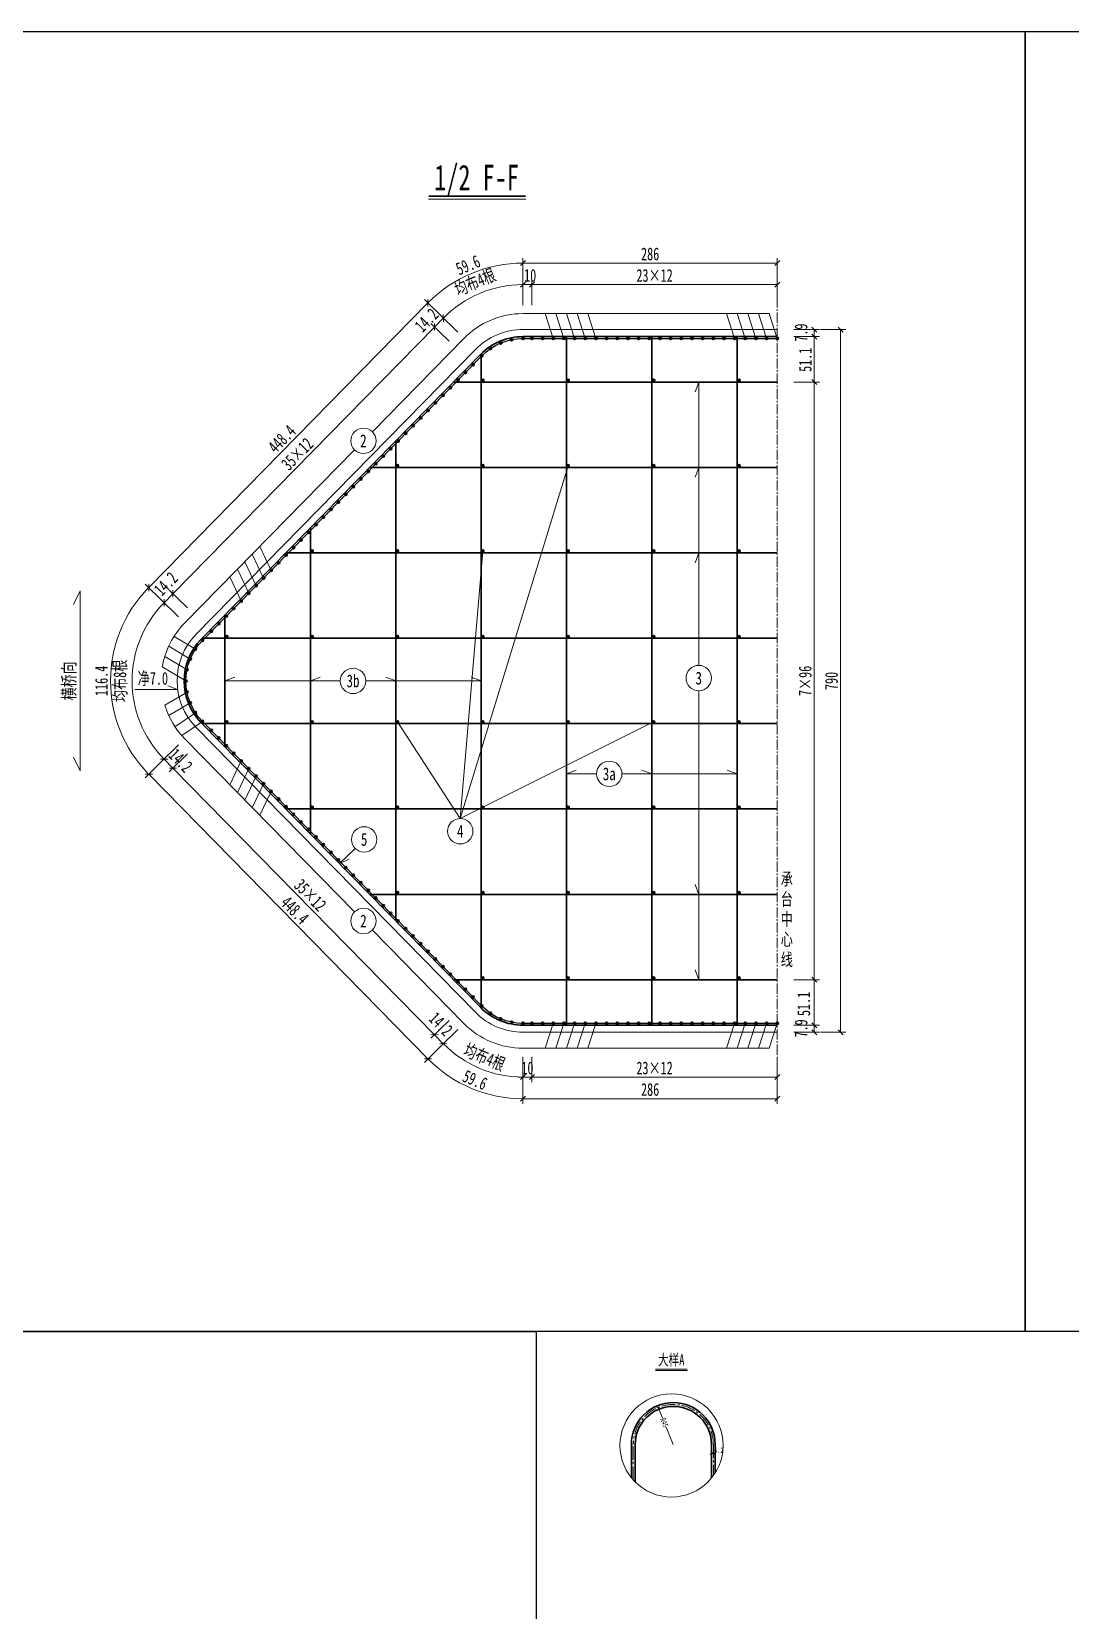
# Model space of a CAD drawing. Header units: millimetres. Extents: x 13990 to 22790, y 4334 to 8354.
# Drawn here: x 17272 to 18441, y 6579 to 8354 of the extents above; entities that cross this region are included whole.
import ezdxf
from ezdxf.enums import TextEntityAlignment as Align

# ---------------------------------------------------------------- set-up
doc = ezdxf.new("R2010")
doc.units = ezdxf.units.MM
doc.linetypes.add('CENTER2', pattern=[28.575, 19.05, -3.175, 3.175, -3.175])
doc.layers.get('0').update_dxf_attribs({"lineweight": 15})
doc.layers.get('Defpoints').update_dxf_attribs({"color": 8})
for name, color, linetype, lineweight in [('中心线', 2, 'CENTER2', 15), ('尺寸标注', 4, 'Continuous', 13), ('文本', 7, 'Continuous', 15), ('标注', 4, 'Continuous', 13), ('标注线及字体', 2, 'Continuous', 15), ('细实线', 4, 'Continuous', 15), ('钢筋', 1, 'Continuous', 30)]:
    doc.layers.add(name, color=color, linetype=linetype, lineweight=lineweight)
doc.styles.add('111', font='仿宋_GB2312.TTF', dxfattribs={"width": 0.7})
doc.styles.add('FS', font='', dxfattribs={"width": 0.75})
doc.styles.get('FS').set_extended_font_data('仿宋_GB2312')
doc.dimstyles.new('200', dxfattribs={"dimscale": 0, "dimtxt": 2.5, "dimasz": 1, "dimexe": 1, "dimexo": 1, "dimgap": 0.6, "dimtad": 1, "dimdec": 1, "dimdsep": 46, "dimtxsty": '111', "dimblk": 'OBLIQUE', "dimcen": 0, "dimclrd": 4, "dimclre": 4, "dimclrt": 4, "dimadec": 1, "dimazin": 2, "dimtfac": 1, "dimtdec": 0, "dimtix": 1, "dimtmove": 2, "dimatfit": 3, "dimfxl": 4, "dimfxlon": 1, "dimtolj": 1, "dimlwd": -1, "dimlwe": -1, "dimarcsym": 0})

# ---------------------------------------------------------------- blocks, each defined once
blk = doc.blocks.new('_Oblique')
at = {"color": 0, "linetype": 'ByBlock', "lineweight": -2}
blk.add_line((-0.5, -0.5), (0.5, 0.5), dxfattribs=at)
blk = doc.blocks.new('*D7')
at = {"color": 4}
for p, q in [((18037, 6745.2), (18037, 6757.7)), ((18037, 6755.2), (18041.2, 6755.2)), ((18041.2, 6745.2), (18041.2, 6757.7))]:
    blk.add_line(p, q, dxfattribs=at)
at = {"layer": 'Defpoints', "color": 0}
for p in [(18041.2, 6755.2), (18037, 6738.6), (18041.2, 6738.6)]:
    blk.add_point(p, dxfattribs=at)
at = {"color": 4, "xscale": 2.5, "yscale": 2.5, "zscale": 2.5, "rotation": 180}
blk.add_blockref('_Oblique', (18037, 6755.2), dxfattribs=at)
at = {"color": 4, "xscale": 2.5, "yscale": 2.5, "zscale": 2.5}
blk.add_blockref('_Oblique', (18041.2, 6755.2), dxfattribs=at)
at = {"color": 4, "insert": (18045.3, 6758.7), "char_height": 6.25, "attachment_point": 5, "style": '111'}
blk.add_mtext('\\A1;4.2', dxfattribs=at)
blk = doc.blocks.new('*D8')
at = {"color": 4}
for p, q in [((17981.9, 6795), (17977, 6806.8)), ((17986.1, 6784.6), (17994.1, 6765.2))]:
    blk.add_line(p, q, dxfattribs=at)
at = {"layer": 'Defpoints', "color": 0}
for p in [(17977, 6806.8), (17994.1, 6765.2)]:
    blk.add_point(p, dxfattribs=at)
at = {"color": 4, "xscale": 2.5, "yscale": 2.5, "zscale": 2.5, "rotation": 112.406368955348}
blk.add_blockref('_Oblique', (17977, 6806.8), dxfattribs=at)
at = {"color": 4, "insert": (17984, 6789.8), "char_height": 6.25, "attachment_point": 5, "rotation": 292.4064, "style": '111'}
blk.add_mtext('\\A1;R45', dxfattribs=at)
blk = doc.blocks.new('DJ 22')
at = {"layer": '钢筋'}
h = blk.add_hatch(color=256, dxfattribs=at)
h.dxf.hatch_style = 1
h.paths.add_polyline_path([(1.3, 0, 1), (-1.3, 0, 1)])
blk.add_circle((0, 0), 1.25, dxfattribs=at)
blk = doc.blocks.new('*D80')
at = {"color": 4}
for p, q in [((-276, 37.6), (-276, 66.2)), ((-276, 60.5), (0, 60.5)), ((0, 37.6), (0, 66.2))]:
    blk.add_line(p, q, dxfattribs=at)
at = {"layer": 'Defpoints', "color": 0}
for p in [(0, 60.5), (-276, 0), (0, 2.1)]:
    blk.add_point(p, dxfattribs=at)
at = {"color": 4, "xscale": 5.714285714285715, "yscale": 5.714285714285715, "zscale": 5.714285714285715, "rotation": 180}
blk.add_blockref('_Oblique', (-276, 60.5), dxfattribs=at)
at = {"color": 4, "xscale": 5.714285714285715, "yscale": 5.714285714285715, "zscale": 5.714285714285715}
blk.add_blockref('_Oblique', (0, 60.5), dxfattribs=at)
at = {"color": 4, "insert": (-138, 70.7), "char_height": 14.29, "attachment_point": 5, "style": '111'}
blk.add_mtext('\\A1;23×12', dxfattribs=at)
blk = doc.blocks.new('*D81')
at = {"color": 4}
for p, q in [((-286, 37.6), (-286, 66.2)), ((-276, 60.5), (-286, 60.5)), ((-276, 37.6), (-276, 66.2))]:
    blk.add_line(p, q, dxfattribs=at)
at = {"layer": 'Defpoints', "color": 0}
for p in [(-286, 60.5), (-276, 0), (-286, 0)]:
    blk.add_point(p, dxfattribs=at)
at = {"color": 4, "xscale": 5.714285714285715, "yscale": 5.714285714285715, "zscale": 5.714285714285715, "rotation": 180}
blk.add_blockref('_Oblique', (-286, 60.5), dxfattribs=at)
at = {"color": 4, "xscale": 5.714285714285715, "yscale": 5.714285714285715, "zscale": 5.714285714285715}
blk.add_blockref('_Oblique', (-276, 60.5), dxfattribs=at)
at = {"color": 4, "insert": (-277.9, 70.8), "char_height": 14.29, "attachment_point": 5, "style": '111'}
blk.add_mtext('\\A1;10', dxfattribs=at)
blk = doc.blocks.new('*D82')
at = {"color": 4}
for p, q in [((-286, 61.9), (-286, 90.4)), ((0, 61.9), (0, 90.4)), ((-286, 84.7), (0, 84.7))]:
    blk.add_line(p, q, dxfattribs=at)
at = {"layer": 'Defpoints', "color": 0}
for p in [(0, 84.7), (-286, 10), (0, 10)]:
    blk.add_point(p, dxfattribs=at)
at = {"color": 4, "xscale": 5.714285714285715, "yscale": 5.714285714285715, "zscale": 5.714285714285715, "rotation": 180}
blk.add_blockref('_Oblique', (-286, 84.7), dxfattribs=at)
at = {"color": 4, "xscale": 5.714285714285715, "yscale": 5.714285714285715, "zscale": 5.714285714285715}
blk.add_blockref('_Oblique', (0, 84.7), dxfattribs=at)
at = {"color": 4, "insert": (-143, 94.9), "char_height": 14.29, "attachment_point": 5, "style": '111'}
blk.add_mtext('\\A1;286', dxfattribs=at)
blk = doc.blocks.new('*D83')
at = {"color": 4}
for p, q in [((-286, 37.6), (-286, 66.2)), ((-359.2, 6.9), (-379.6, 26.9))]:
    blk.add_line(p, q, dxfattribs=at)
blk.add_arc((-286, -65), 125.5, 90, 135.5355, dxfattribs=at)
at = {"layer": 'Defpoints', "color": 0}
for p in [(-318.8, 56.1), (-286, 10), (-286, -9.2), (-332.4, -19.5), (-309.3, -42.1)]:
    blk.add_point(p, dxfattribs=at)
at = {"color": 4, "xscale": 5.714285714285715, "yscale": 5.714285714285715, "zscale": 5.714285714285715}
blk.add_blockref('_Oblique', (-286, 60.5), dxfattribs=at)
at = {"color": 4, "xscale": 5.714285714285715, "yscale": 5.714285714285715, "zscale": 5.714285714285715, "rotation": 225.5354589855622}
blk.add_blockref('_Oblique', (-375.6, 22.9), dxfattribs=at)
at = {"color": 4, "insert": (-339.6, 62.7), "char_height": 14.29, "attachment_point": 5, "rotation": 22.7677, "style": '111'}
blk.add_mtext('均布4根', dxfattribs=at)
blk = doc.blocks.new('*D84')
at = {"color": 4}
for p, q in [((-286, 61.9), (-286, 90.4)), ((-376.6, 23.9), (-396.9, 43.9))]:
    blk.add_line(p, q, dxfattribs=at)
blk.add_arc((-286, -65), 149.8, 90, 135.5355, dxfattribs=at)
at = {"layer": 'Defpoints', "color": 0}
for p in [(-286.7, 84.7), (-286, 10), (-286, -9.2), (-332.4, -19.5), (-309.3, -42.1)]:
    blk.add_point(p, dxfattribs=at)
at = {"color": 4, "xscale": 5.714285714285715, "yscale": 5.714285714285715, "zscale": 5.714285714285715}
blk.add_blockref('_Oblique', (-286, 84.7), dxfattribs=at)
at = {"color": 4, "xscale": 5.714285714285715, "yscale": 5.714285714285715, "zscale": 5.714285714285715, "rotation": 225.5354589855622}
blk.add_blockref('_Oblique', (-392.9, 39.9), dxfattribs=at)
at = {"color": 4, "insert": (-347.9, 82.5), "char_height": 14.29, "attachment_point": 5, "rotation": 22.7677, "style": '111'}
blk.add_mtext('59.6', dxfattribs=at)
blk = doc.blocks.new('*D85')
at = {"color": 4}
for p, q in [((-375.6, 22.9), (-385.5, 12.8)), ((-359.2, 6.9), (-379.6, 26.9)), ((-369.2, -3.2), (-389.6, 16.8))]:
    blk.add_line(p, q, dxfattribs=at)
at = {"layer": 'Defpoints', "color": 0}
for p in [(-385.5, 12.8), (-342.3, -29.6), (-332.4, -19.5)]:
    blk.add_point(p, dxfattribs=at)
at = {"color": 4, "xscale": 5.714285714285715, "yscale": 5.714285714285715, "zscale": 5.714285714285715}
for p, rotation in [((-375.6, 22.9), 45.53545898556084), ((-385.5, 12.8), 225.5354589855608)]:
    blk.add_blockref('_Oblique', p, dxfattribs=dict(at, rotation=rotation))
at = {"color": 4, "insert": (-394.4, 20.5), "char_height": 14.29, "attachment_point": 5, "rotation": 45.5355, "style": '111'}
blk.add_mtext('\\A1;14.2', dxfattribs=at)
blk = doc.blocks.new('*D86')
at = {"color": 4}
for p, q in [((-663.4, -303), (-683.8, -283)), ((-673.3, -313.1), (-693.7, -293.1)), ((-679.7, -287), (-689.6, -297.1))]:
    blk.add_line(p, q, dxfattribs=at)
at = {"layer": 'Defpoints', "color": 0}
for p in [(-689.6, -297.1), (-636.5, -329.4), (-646.5, -339.5)]:
    blk.add_point(p, dxfattribs=at)
at = {"color": 4, "xscale": 5.714285714285715, "yscale": 5.714285714285715, "zscale": 5.714285714285715}
for p, rotation in [((-679.7, -287), 45.53545898556084), ((-689.6, -297.1), 225.5354589855608)]:
    blk.add_blockref('_Oblique', p, dxfattribs=dict(at, rotation=rotation))
at = {"color": 4, "insert": (-687.7, -275.9), "char_height": 14.29, "attachment_point": 5, "rotation": 45.5355, "style": '111'}
blk.add_mtext('\\A1;14.2', dxfattribs=at)
blk = doc.blocks.new('*D87')
at = {"color": 4}
for p, q in [((-679.7, -287), (-385.5, 12.8)), ((-369.2, -3.2), (-389.6, 16.8)), ((-663.4, -303), (-683.8, -283))]:
    blk.add_line(p, q, dxfattribs=at)
at = {"layer": 'Defpoints', "color": 0}
for p in [(-385.5, 12.8), (-342.3, -29.6), (-636.5, -329.4)]:
    blk.add_point(p, dxfattribs=at)
at = {"color": 4, "xscale": 5.714285714285715, "yscale": 5.714285714285715, "zscale": 5.714285714285715}
for p, rotation in [((-385.5, 12.8), 45.53545898556116), ((-679.7, -287), 225.5354589855611)]:
    blk.add_blockref('_Oblique', p, dxfattribs=dict(at, rotation=rotation))
at = {"color": 4, "insert": (-539.9, -129.9), "char_height": 14.29, "attachment_point": 5, "rotation": 45.5355, "style": '111'}
blk.add_mtext('\\A1;35×12', dxfattribs=at)
blk = doc.blocks.new('*D88')
at = {"color": 4}
for p, q in [((-392.9, 39.9), (-706.9, -280.1)), ((-376.6, 23.9), (-396.9, 43.9)), ((-690.6, -296.1), (-711, -276.1))]:
    blk.add_line(p, q, dxfattribs=at)
at = {"layer": 'Defpoints', "color": 0}
for p in [(-339.5, -12.5), (-706.9, -280.1), (-653.6, -332.5)]:
    blk.add_point(p, dxfattribs=at)
at = {"color": 4, "xscale": 5.714285714285715, "yscale": 5.714285714285715, "zscale": 5.714285714285715}
for p, rotation in [((-392.9, 39.9), 45.53545898556391), ((-706.9, -280.1), 225.5354589855639)]:
    blk.add_blockref('_Oblique', p, dxfattribs=dict(at, rotation=rotation))
at = {"color": 4, "insert": (-557.2, -113), "char_height": 14.29, "attachment_point": 5, "rotation": 45.5355, "style": '111'}
blk.add_mtext('\\A1;448.4', dxfattribs=at)
blk = doc.blocks.new('*D89')
at = {"color": 4}
for p, q in [((-673.3, -313.1), (-693.7, -293.1)), ((-673.3, -456.9), (-693.7, -476.9))]:
    blk.add_line(p, q, dxfattribs=at)
blk.add_arc((-600.1, -385), 125.5, 135.5355, 224.4645, dxfattribs=at)
at = {"layer": 'Defpoints', "color": 0}
for p in [(-653.6, -332.5), (-721.4, -352.9), (-633.2, -352.5), (-633.2, -417.6), (-653.6, -437.6)]:
    blk.add_point(p, dxfattribs=at)
at = {"color": 4, "xscale": 5.714285714285715, "yscale": 5.714285714285715, "zscale": 5.714285714285715}
for p, rotation in [((-689.6, -297.1), 45.53545898556308), ((-689.6, -472.9), 314.4645410144369)]:
    blk.add_blockref('_Oblique', p, dxfattribs=dict(at, rotation=rotation))
at = {"color": 4, "insert": (-738.6, -385), "char_height": 14.286, "attachment_point": 5, "rotation": 90, "style": '111'}
blk.add_mtext('\\fFangSong_GB2312|b0|i0|c134|p49;均布8根', dxfattribs=at)
blk = doc.blocks.new('*D90')
at = {"color": 4}
for p, q in [((-690.6, -296.1), (-711, -276.1)), ((-690.6, -473.9), (-711, -493.9))]:
    blk.add_line(p, q, dxfattribs=at)
blk.add_arc((-600.1, -385), 149.8, 135.5355, 224.4645, dxfattribs=at)
at = {"layer": 'Defpoints', "color": 0}
for p in [(-653.6, -332.5), (-744.8, -346.7), (-633.2, -352.5), (-633.2, -417.6), (-653.6, -437.6)]:
    blk.add_point(p, dxfattribs=at)
at = {"color": 4, "xscale": 5.714285714285715, "yscale": 5.714285714285715, "zscale": 5.714285714285715}
for p, rotation in [((-706.9, -280.1), 45.53545898556308), ((-706.9, -489.9), 314.4645410144369)]:
    blk.add_blockref('_Oblique', p, dxfattribs=dict(at, rotation=rotation))
at = {"color": 4, "insert": (-760, -385), "char_height": 14.29, "attachment_point": 5, "rotation": 90, "style": '111'}
blk.add_mtext('116.4', dxfattribs=at)
blk = doc.blocks.new('*D91')
at = {"color": 4}
for p, q in [((-276, -807.7), (-276, -836.2)), ((0, -807.7), (0, -836.2)), ((-276, -830.5), (0, -830.5))]:
    blk.add_line(p, q, dxfattribs=at)
at = {"layer": 'Defpoints', "color": 0}
for p in [(-276, -770.1), (0, -772.1), (0, -830.5)]:
    blk.add_point(p, dxfattribs=at)
at = {"color": 4, "xscale": 5.714285714285715, "yscale": 5.714285714285715, "zscale": 5.714285714285715, "rotation": 180}
blk.add_blockref('_Oblique', (-276, -830.5), dxfattribs=at)
at = {"color": 4, "xscale": 5.714285714285715, "yscale": 5.714285714285715, "zscale": 5.714285714285715}
blk.add_blockref('_Oblique', (0, -830.5), dxfattribs=at)
at = {"color": 4, "insert": (-138, -820.3), "char_height": 14.29, "attachment_point": 5, "style": '111'}
blk.add_mtext('\\A1;23×12', dxfattribs=at)
blk = doc.blocks.new('*D92')
at = {"color": 4}
for p, q in [((-286, -807.7), (-286, -836.2)), ((-276, -807.7), (-276, -836.2)), ((-286, -830.5), (-291.7, -830.5)), ((-276, -830.5), (-286, -830.5)), ((-276, -830.5), (-270.3, -830.5))]:
    blk.add_line(p, q, dxfattribs=at)
at = {"layer": 'Defpoints', "color": 0}
for p in [(-286, -770.1), (-276, -770.1), (-286, -830.5)]:
    blk.add_point(p, dxfattribs=at)
at = {"color": 4, "xscale": 5.714285714285715, "yscale": 5.714285714285715, "zscale": 5.714285714285715}
blk.add_blockref('_Oblique', (-286, -830.5), dxfattribs=at)
at = {"color": 4, "xscale": 5.714285714285715, "yscale": 5.714285714285715, "zscale": 5.714285714285715, "rotation": 180}
blk.add_blockref('_Oblique', (-276, -830.5), dxfattribs=at)
at = {"color": 4, "insert": (-281, -820.3), "char_height": 14.29, "attachment_point": 5, "style": '111'}
blk.add_mtext('\\A1;10', dxfattribs=at)
blk = doc.blocks.new('*D93')
at = {"color": 4}
for p, q in [((-286, -831.9), (-286, -860.5)), ((0, -831.9), (0, -860.5)), ((-286, -854.8), (0, -854.8))]:
    blk.add_line(p, q, dxfattribs=at)
at = {"layer": 'Defpoints', "color": 0}
for p in [(-286, -780), (0, -780), (0, -854.8)]:
    blk.add_point(p, dxfattribs=at)
at = {"color": 4, "xscale": 5.714285714285715, "yscale": 5.714285714285715, "zscale": 5.714285714285715, "rotation": 180}
blk.add_blockref('_Oblique', (-286, -854.8), dxfattribs=at)
at = {"color": 4, "xscale": 5.714285714285715, "yscale": 5.714285714285715, "zscale": 5.714285714285715}
blk.add_blockref('_Oblique', (0, -854.8), dxfattribs=at)
at = {"color": 4, "insert": (-143, -844.5), "char_height": 14.29, "attachment_point": 5, "style": '111'}
blk.add_mtext('\\A1;286', dxfattribs=at)
blk = doc.blocks.new('*D94')
at = {"color": 4}
for p, q in [((-359.2, -776.9), (-379.6, -796.9)), ((-286, -807.7), (-286, -836.2))]:
    blk.add_line(p, q, dxfattribs=at)
blk.add_arc((-286, -705), 125.5, 224.4645, 270, dxfattribs=at)
at = {"layer": 'Defpoints', "color": 0}
for p in [(-309.3, -727.9), (-332.4, -750.6), (-286, -760.9), (-286, -780), (-318.8, -826.2)]:
    blk.add_point(p, dxfattribs=at)
at = {"color": 4, "xscale": 5.714285714285715, "yscale": 5.714285714285715, "zscale": 5.714285714285715, "rotation": 134.4645410144378}
blk.add_blockref('_Oblique', (-375.6, -792.9), dxfattribs=at)
at = {"color": 4, "xscale": 5.714285714285715, "yscale": 5.714285714285715, "zscale": 5.714285714285715}
blk.add_blockref('_Oblique', (-286, -830.5), dxfattribs=at)
at = {"color": 4, "insert": (-329.5, -808.7), "char_height": 14.29, "attachment_point": 5, "rotation": 337.2323, "style": '111'}
blk.add_mtext('均布4根', dxfattribs=at)
blk = doc.blocks.new('*D95')
at = {"color": 4}
for p, q in [((-376.6, -793.9), (-396.9, -813.9)), ((-286, -831.9), (-286, -860.5))]:
    blk.add_line(p, q, dxfattribs=at)
blk.add_arc((-286, -705), 149.8, 224.4645, 270, dxfattribs=at)
at = {"layer": 'Defpoints', "color": 0}
for p in [(-309.3, -727.9), (-332.4, -750.6), (-286, -760.9), (-286, -780), (-286.7, -854.8)]:
    blk.add_point(p, dxfattribs=at)
at = {"color": 4, "xscale": 5.714285714285715, "yscale": 5.714285714285715, "zscale": 5.714285714285715, "rotation": 134.4645410144378}
blk.add_blockref('_Oblique', (-392.9, -809.9), dxfattribs=at)
at = {"color": 4, "xscale": 5.714285714285715, "yscale": 5.714285714285715, "zscale": 5.714285714285715}
blk.add_blockref('_Oblique', (-286, -854.8), dxfattribs=at)
at = {"color": 4, "insert": (-340, -833.7), "char_height": 14.29, "attachment_point": 5, "rotation": 337.2323, "style": '111'}
blk.add_mtext('59.6', dxfattribs=at)
blk = doc.blocks.new('*D96')
at = {"color": 4}
for p, q in [((-369.2, -766.8), (-389.6, -786.8)), ((-359.2, -776.9), (-379.6, -796.9)), ((-375.6, -792.9), (-385.5, -782.8))]:
    blk.add_line(p, q, dxfattribs=at)
at = {"layer": 'Defpoints', "color": 0}
for p in [(-342.3, -740.4), (-332.4, -750.6), (-385.5, -782.8)]:
    blk.add_point(p, dxfattribs=at)
at = {"color": 4, "xscale": 5.714285714285715, "yscale": 5.714285714285715, "zscale": 5.714285714285715}
for p, rotation in [((-385.5, -782.8), 134.4645410144392), ((-375.6, -792.9), 314.4645410144391)]:
    blk.add_blockref('_Oblique', p, dxfattribs=dict(at, rotation=rotation))
at = {"color": 4, "insert": (-378.4, -770.9), "char_height": 14.29, "attachment_point": 5, "rotation": 314.4645, "style": '111'}
blk.add_mtext('\\A1;14.2', dxfattribs=at)
blk = doc.blocks.new('*D97')
at = {"color": 4}
for p, q in [((-673.3, -456.9), (-693.7, -476.9)), ((-679.7, -483.1), (-689.6, -472.9)), ((-663.4, -467.1), (-683.8, -487.1))]:
    blk.add_line(p, q, dxfattribs=at)
at = {"layer": 'Defpoints', "color": 0}
for p in [(-646.5, -430.6), (-636.5, -440.7), (-689.6, -472.9)]:
    blk.add_point(p, dxfattribs=at)
at = {"color": 4, "xscale": 5.714285714285715, "yscale": 5.714285714285715, "zscale": 5.714285714285715}
for p, rotation in [((-689.6, -472.9), 134.4645410144392), ((-679.7, -483.1), 314.4645410144391)]:
    blk.add_blockref('_Oblique', p, dxfattribs=dict(at, rotation=rotation))
at = {"color": 4, "insert": (-671, -474.5), "char_height": 14.29, "attachment_point": 5, "rotation": 314.4645, "style": '111'}
blk.add_mtext('\\A1;14.2', dxfattribs=at)
blk = doc.blocks.new('*D98')
at = {"color": 4}
for p, q in [((-663.4, -467.1), (-683.8, -487.1)), ((-679.7, -483.1), (-385.5, -782.8)), ((-369.2, -766.8), (-389.6, -786.8))]:
    blk.add_line(p, q, dxfattribs=at)
at = {"layer": 'Defpoints', "color": 0}
for p in [(-636.5, -440.7), (-342.3, -740.4), (-385.5, -782.8)]:
    blk.add_point(p, dxfattribs=at)
at = {"color": 4, "xscale": 5.714285714285715, "yscale": 5.714285714285715, "zscale": 5.714285714285715}
for p, rotation in [((-679.7, -483.1), 134.4645410144389), ((-385.5, -782.8), 314.4645410144389)]:
    blk.add_blockref('_Oblique', p, dxfattribs=dict(at, rotation=rotation))
at = {"color": 4, "insert": (-525.3, -625.8), "char_height": 14.29, "attachment_point": 5, "rotation": 314.4645, "style": '111'}
blk.add_mtext('\\A1;35×12', dxfattribs=at)
blk = doc.blocks.new('*D99')
at = {"color": 4}
for p, q in [((-690.6, -473.9), (-711, -493.9)), ((-392.9, -809.9), (-706.9, -489.9)), ((-376.6, -793.9), (-396.9, -813.9))]:
    blk.add_line(p, q, dxfattribs=at)
at = {"layer": 'Defpoints', "color": 0}
for p in [(-653.6, -437.6), (-706.9, -489.9), (-339.5, -757.6)]:
    blk.add_point(p, dxfattribs=at)
at = {"color": 4, "xscale": 5.714285714285715, "yscale": 5.714285714285715, "zscale": 5.714285714285715}
for p, rotation in [((-706.9, -489.9), 134.4645410144361), ((-392.9, -809.9), 314.4645410144361)]:
    blk.add_blockref('_Oblique', p, dxfattribs=dict(at, rotation=rotation))
at = {"color": 4, "insert": (-542.6, -642.8), "char_height": 14.29, "attachment_point": 5, "rotation": 314.4645, "style": '111'}
blk.add_mtext('\\A1;448.4', dxfattribs=at)
blk = doc.blocks.new('*D71')
at = {"color": 4}
for p, q in [((18129.8, 8018.7), (18158.4, 8018.7)), ((18129.8, 8010.8), (18158.4, 8010.8)), ((18152.7, 8018.7), (18152.7, 8010.8))]:
    blk.add_line(p, q, dxfattribs=at)
at = {"layer": 'Defpoints', "color": 0}
for p in [(18111.1, 8018.7), (18111.1, 8010.8), (18152.7, 8010.8)]:
    blk.add_point(p, dxfattribs=at)
at = {"color": 4, "xscale": 5.714285714285715, "yscale": 5.714285714285715, "zscale": 5.714285714285715}
for p, rotation in [((18152.7, 8018.7), 90), ((18152.7, 8010.8), 270)]:
    blk.add_blockref('_Oblique', p, dxfattribs=dict(at, rotation=rotation))
at = {"color": 4, "insert": (18137.9, 8015.3), "char_height": 14.29, "attachment_point": 5, "rotation": 90, "style": '111'}
blk.add_mtext('\\A1;7.9', dxfattribs=at)
blk = doc.blocks.new('*D72')
at = {"color": 4}
for p, q in [((18129.8, 8010.8), (18158.4, 8010.8)), ((18152.7, 8010.8), (18152.7, 7959.7)), ((18129.8, 7959.7), (18158.4, 7959.7))]:
    blk.add_line(p, q, dxfattribs=at)
at = {"layer": 'Defpoints', "color": 0}
for p in [(18111.1, 8010.8), (18111.1, 7959.7), (18152.7, 7959.7)]:
    blk.add_point(p, dxfattribs=at)
at = {"color": 4, "xscale": 5.714285714285715, "yscale": 5.714285714285715, "zscale": 5.714285714285715}
for p, rotation in [((18152.7, 8010.8), 90), ((18152.7, 7959.7), 270)]:
    blk.add_blockref('_Oblique', p, dxfattribs=dict(at, rotation=rotation))
at = {"color": 4, "insert": (18142.6, 7984.7), "char_height": 14.29, "attachment_point": 5, "rotation": 90, "style": '111'}
blk.add_mtext('\\A1;51.1', dxfattribs=at)
blk = doc.blocks.new('*D73')
at = {"color": 4}
for p, q in [((18129.8, 7959.7), (18158.4, 7959.7)), ((18152.7, 7959.7), (18152.7, 7287.7)), ((18129.8, 7287.7), (18158.4, 7287.7))]:
    blk.add_line(p, q, dxfattribs=at)
at = {"layer": 'Defpoints', "color": 0}
for p in [(18111.1, 7959.7), (18111.1, 7287.7), (18152.7, 7287.7)]:
    blk.add_point(p, dxfattribs=at)
at = {"color": 4, "xscale": 5.714285714285715, "yscale": 5.714285714285715, "zscale": 5.714285714285715}
for p, rotation in [((18152.7, 7959.7), 90), ((18152.7, 7287.7), 270)]:
    blk.add_blockref('_Oblique', p, dxfattribs=dict(at, rotation=rotation))
at = {"color": 4, "insert": (18142.5, 7623.7), "char_height": 14.29, "attachment_point": 5, "rotation": 90, "style": '111'}
blk.add_mtext('\\A1;7×96', dxfattribs=at)
blk = doc.blocks.new('*D74')
at = {"color": 4}
for p, q in [((18159.5, 8018.7), (18188, 8018.7)), ((18182.3, 7228.7), (18182.3, 8018.7)), ((18159.5, 7228.7), (18188, 7228.7))]:
    blk.add_line(p, q, dxfattribs=at)
at = {"layer": 'Defpoints', "color": 0}
for p in [(18111.1, 8018.7), (18182.3, 8018.7), (18111.1, 7228.7)]:
    blk.add_point(p, dxfattribs=at)
at = {"color": 4, "xscale": 5.714285714285715, "yscale": 5.714285714285715, "zscale": 5.714285714285715}
for p, rotation in [((18182.3, 8018.7), 90), ((18182.3, 7228.7), 270)]:
    blk.add_blockref('_Oblique', p, dxfattribs=dict(at, rotation=rotation))
at = {"color": 4, "insert": (18172.1, 7623.7), "char_height": 14.29, "attachment_point": 5, "rotation": 90, "style": '111'}
blk.add_mtext('\\A1;790', dxfattribs=at)
blk = doc.blocks.new('*D75')
at = {"color": 4}
for p, q in [((18129.8, 7287.7), (18158.4, 7287.7)), ((18152.7, 7287.7), (18152.7, 7236.6)), ((18129.8, 7236.6), (18158.4, 7236.6))]:
    blk.add_line(p, q, dxfattribs=at)
at = {"layer": 'Defpoints', "color": 0}
for p in [(18111.1, 7287.7), (18111.1, 7236.6), (18152.7, 7236.6)]:
    blk.add_point(p, dxfattribs=at)
at = {"color": 4, "xscale": 5.714285714285715, "yscale": 5.714285714285715, "zscale": 5.714285714285715}
for p, rotation in [((18152.7, 7287.7), 90), ((18152.7, 7236.6), 270)]:
    blk.add_blockref('_Oblique', p, dxfattribs=dict(at, rotation=rotation))
at = {"color": 4, "insert": (18140.9, 7260.5), "char_height": 14.29, "attachment_point": 5, "rotation": 90, "style": '111'}
blk.add_mtext('\\A1;51.1', dxfattribs=at)
blk = doc.blocks.new('*D76')
at = {"color": 4}
for p, q in [((18129.8, 7236.6), (18158.4, 7236.6)), ((18129.8, 7228.7), (18158.4, 7228.7)), ((18152.7, 7236.6), (18152.7, 7228.7))]:
    blk.add_line(p, q, dxfattribs=at)
at = {"layer": 'Defpoints', "color": 0}
for p in [(18111.1, 7236.6), (18111.1, 7228.7), (18152.7, 7228.7)]:
    blk.add_point(p, dxfattribs=at)
at = {"color": 4, "xscale": 5.714285714285715, "yscale": 5.714285714285715, "zscale": 5.714285714285715}
for p, rotation in [((18152.7, 7236.6), 90), ((18152.7, 7228.7), 270)]:
    blk.add_blockref('_Oblique', p, dxfattribs=dict(at, rotation=rotation))
at = {"color": 4, "insert": (18137.9, 7233), "char_height": 14.29, "attachment_point": 5, "rotation": 90, "style": '111'}
blk.add_mtext('\\A1;7.9', dxfattribs=at)
blk = doc.blocks.new('面层钢筋')
at = {"layer": 'Defpoints'}
blk.add_lwpolyline([(0, -770.05), (-285.98, -770.05, -0.2013423), (-332.39, -750.57), (-646.47, -430.57, -0.4087496), (-646.47, -339.48), (-332.39, -19.48, -0.2013423), (-285.98, 0), (0, 0)], format="xyb", dxfattribs=at)
at = {"layer": '中心线', "ltscale": 0.6}
blk.add_line((0, 46.18), (0, -806.97), dxfattribs=at)
at = {"layer": '尺寸标注'}
for centre in [(-465.44, -115.1), (-465.44, -654.95)]:
    blk.add_circle(centre, 14.29, dxfattribs=at)
at = {"layer": '标注'}
for p, q in [((-674.42, -394.78), (-722.44, -394.78)), ((-685.53, -390.67), (-674.42, -394.78))]:
    blk.add_line(p, q, dxfattribs=at)
at = {"layer": '细实线'}
for p, q in [((-252, 0), (-261.24, 27.97)), ((-240, 0), (-249.24, 27.97)), ((-228, 0), (-237.24, 27.97)), ((-216, 0), (-225.24, 27.97)), ((-204, 0), (-213.24, 27.97)), ((-48, 0), (-57.24, 27.97)), ((-36, 0), (-45.24, 27.97)), ((-24, 0), (-33.24, 27.97)), ((-12, 0), (-21.24, 27.97)), ((0, 0), (-9.24, 27.97)), ((-577.69, -269.4), (-590.44, -242.45)), ((-569.28, -260.84), (-582.03, -233.89)), ((-594.5, -286.53), (-607.25, -259.58)), ((-586.09, -277.97), (-598.84, -251.02)), ((-791.69, -299.16), (-784.01, -283.79)), ((-784.01, -283.79), (-784.01, -486.26)), ((-602.91, -295.09), (-615.65, -268.15)), ((-654.38, -349.28), (-678.43, -334.95)), ((-660.25, -360.42), (-684.47, -345.99)), ((-665.08, -385.03), (-691.7, -369.17)), ((-663.86, -372.49), (-688.91, -357.57)), ((-663.86, -397.56), (-688.91, -412.48)), ((-660.25, -409.63), (-684.47, -424.06)), ((-654.38, -420.77), (-677.45, -436.6)), ((-646.47, -430.57), (-669.78, -446.57)), ((-791.69, -470.89), (-784.01, -486.26)), ((-602.91, -474.96), (-615.65, -501.9)), ((-594.5, -483.52), (-607.25, -510.47)), ((-586.09, -492.08), (-598.84, -519.03)), ((-577.69, -500.65), (-590.44, -527.6)), ((-569.28, -509.21), (-582.03, -536.16)), ((-252, -770.05), (-261.24, -798.03)), ((-240, -770.05), (-249.24, -798.03)), ((-228, -770.05), (-237.24, -798.03)), ((-216, -770.05), (-225.24, -798.03)), ((-204, -770.05), (-213.24, -798.03)), ((-48, -770.05), (-57.24, -798.03)), ((-36, -770.05), (-45.24, -798.03)), ((-24, -770.05), (-33.24, -798.03)), ((-12, -770.05), (-21.24, -798.03)), ((0, -770.05), (-9.24, -798.03))]:
    blk.add_line(p, q, dxfattribs=at)
for points in [[(-455.44, -104.9), (-352.36, 0.12, -0.2013423), (-285.98, 27.97), (-9.24, 27.97)], [(-691.7, -369.17, -0.1523457), (-666.43, -319.88), (-475.45, -125.3)], [(-475.45, -644.75), (-666.43, -450.17, -0.1196468), (-688.91, -412.48)], [(-9.24, -798.03), (-285.98, -798.03, -0.2013423), (-352.36, -770.17), (-455.44, -665.15)]]:
    blk.add_lwpolyline(points, format="xyb", dxfattribs=at)
at = {"layer": '钢筋'}
blk.add_lwpolyline([(0, -772.11), (-285.98, -772.11, -0.2013423), (-333.86, -752.01), (-647.93, -432.01, -0.4087496), (-647.93, -338.04), (-333.86, -18.04, -0.2013423), (-285.98, 2.05), (0, 2.05)], format="xyb", dxfattribs=at)
for p, rotation in [((-298.82, -1.28), 191.383864746391), ((-322.49, -11.21), 214.151594239177), ((-311.15, -5.07), 202.767729492784), ((-654.38, -349.28), 236.6515942391754), ((-663.86, -372.49), 258.8838647463926), ((-660.25, -360.42), 247.7677294927831), ((-665.08, -385.03), 270), ((-663.86, -397.56), 281.1161352536074), ((-660.25, -409.63), 292.2322705072169), ((-654.38, -420.77), 303.3484057608246)]:
    blk.add_blockref('DJ 22', p, dxfattribs=dict(rotation=rotation))
at = {"xscale": -1}
for p, rotation in [((-285.98, 0), 180), ((-276, 0), 180), ((-264, 0), 180), ((-252, 0), 180), ((-240, 0), 180), ((-228, 0), 180), ((-216, 0), 180), ((-204, 0), 180), ((-192, 0), 180), ((-180, 0), 180), ((-168, 0), 180), ((-156, 0), 180), ((-144, 0), 180), ((-132, 0), 180), ((-120, 0), 180), ((-108, 0), 180), ((-96, 0), 180), ((-84, 0), 180), ((-72, 0), 180), ((-60, 0), 180), ((-48, 0), 180), ((-36, 0), 180), ((-24, 0), 180), ((-12, 0), 180), ((0, 0), 180), ((-342.33, -29.6), 180), ((-332.39, -19.48), 180), ((-359.14, -46.73), 180), ((-350.74, -38.17), 180), ((-375.95, -63.86), 180), ((-367.55, -55.3), 180), ((-401.17, -89.55), 180), ((-392.76, -80.99), 180), ((-384.36, -72.42), 180), ((-417.98, -106.68), 180), ((-409.58, -98.12), 180), ((-434.79, -123.81), 180), ((-426.39, -115.25), 180), ((-451.6, -140.94), 180), ((-443.2, -132.37), 180), ((-468.42, -158.07), 180), ((-460.01, -149.5), 180), ((-485.23, -175.19), 180), ((-476.82, -166.63), 180), ((-502.04, -192.32), 180), ((-493.63, -183.76), 180), ((-518.85, -209.45), 180), ((-510.44, -200.89), 180), ((-535.66, -226.58), 180), ((-527.25, -218.02), 180), ((-552.47, -243.71), 180), ((-544.07, -235.14), 180), ((-569.28, -260.84), 180), ((-560.88, -252.27), 180), ((-586.09, -277.97), 180), ((-577.69, -269.4), 180), ((-602.91, -295.09), 180), ((-594.5, -286.53), 180), ((-619.72, -312.22), 180), ((-611.31, -303.66), 180), ((-636.53, -329.35), 180), ((-628.12, -320.79), 180), ((-646.47, -339.48), 180), ((-322.49, -758.84), 325.848405760823), ((-311.15, -764.98), 337.232270507216), ((-298.82, -768.77), 348.6161352536089)]:
    blk.add_blockref('DJ 22', p, dxfattribs=dict(at, rotation=rotation))
for p in [(-646.47, -430.57), (-636.53, -440.7), (-628.12, -449.26), (-619.72, -457.83), (-611.31, -466.39), (-602.91, -474.96), (-594.5, -483.52), (-586.09, -492.08), (-577.69, -500.65), (-569.28, -509.21), (-560.88, -517.78), (-552.47, -526.34), (-544.07, -534.91), (-535.66, -543.47), (-527.25, -552.03), (-518.85, -560.6), (-510.44, -569.16), (-502.04, -577.73), (-493.63, -586.29), (-485.23, -594.86), (-476.82, -603.42), (-468.42, -611.98), (-460.01, -620.55), (-451.6, -629.11), (-443.2, -637.68), (-434.79, -646.24), (-426.39, -654.8), (-417.98, -663.37), (-409.58, -671.93), (-401.17, -680.5), (-392.76, -689.06), (-384.36, -697.63), (-375.95, -706.19), (-367.55, -714.75), (-359.14, -723.32), (-350.74, -731.88), (-342.33, -740.45), (-332.39, -750.57), (-285.98, -770.05), (-276, -770.05), (-264, -770.05), (-252, -770.05), (-240, -770.05), (-228, -770.05), (-216, -770.05), (-204, -770.05), (-192, -770.05), (-180, -770.05), (-168, -770.05), (-156, -770.05), (-144, -770.05), (-132, -770.05), (-120, -770.05), (-108, -770.05), (-96, -770.05), (-84, -770.05), (-72, -770.05), (-60, -770.05), (-48, -770.05), (-36, -770.05), (-24, -770.05), (-12, -770.05), (0, -770.05)]:
    blk.add_blockref('DJ 22', p)
at = {"color": 4, "style": '111', "width": 0.7}
blk.add_text('净7.0', height=14.286, dxfattribs=at).set_placement((-702.28, -381.9), align=Align.MIDDLE)
for s, p in [('承', (3.88, -614.88)), ('台', (3.88, -637.52)), ('中', (3.88, -660.16)), ('心', (3.88, -682.8)), ('线', (3.88, -705.43))]:
    blk.add_text(s, height=14.29, dxfattribs=at).set_placement(p)
at = {"layer": '文本', "color": 4, "style": 'FS', "width": 0.75}
for p in [(-465.44, -115.1), (-465.44, -654.95)]:
    blk.add_text('2', height=14.29, dxfattribs=at).set_placement(p, align=Align.MIDDLE_CENTER)
blk.add_text('横桥向', height=14.286, rotation=90, dxfattribs=at).set_placement((-796.62, -385.03), align=Align.MIDDLE_CENTER)
for base, line1, line2, text, picture, middle in [((-286.71, 84.73), ((-309.3, -42.14), (-332.39, -19.48)), ((-285.98, 9.97), (-285.98, -9.15)), '59.6', '*D84', (-347.9, 82.49)), ((-318.85, 56.1), ((-309.3, -42.14), (-332.39, -19.48)), ((-285.98, 9.97), (-285.98, -9.15)), '均布4根', '*D83', (-339.6, 62.73)), ((-744.83, -346.72), ((-633.22, -352.48), (-653.59, -332.49)), ((-633.22, -417.57), (-653.59, -437.56)), '116.4', '*D90', (-760.04, -385.02)), ((-721.39, -352.92), ((-633.22, -417.57), (-653.59, -437.56)), ((-633.22, -352.48), (-653.59, -332.49)), '\\fFangSong_GB2312|b0|i0|c134|p49;均布8根', '*D89', (-738.61, -385.02)), ((-286.71, -854.78), ((-309.3, -727.91), (-332.39, -750.57)), ((-285.98, -780.02), (-285.98, -760.9)), '59.6', '*D95', (-339.98, -833.69)), ((-318.85, -826.15), ((-309.3, -727.91), (-332.39, -750.57)), ((-285.98, -780.02), (-285.98, -760.9)), '均布4根', '*D94', (-329.51, -808.73))]:
    dim = blk.add_angular_dim_2l(base=base, line1=line1, line2=line2, text=text, dimstyle='200', override={"dimscale": 5.714286, "dimtxsty": '111', "dimblk": 'Oblique'})
    dim.commit()
    dim.dimension.update_dxf_attribs({"geometry": picture, "text_midpoint": middle})
for base, p1, p2, override, picture, middle in [((0, 84.72), (-285.98, 9.97), (0, 9.97), {"dimscale": 5.714286, "dimtxsty": '111', "dimblk": 'Oblique'}, '*D82', (-142.99, 94.94)), ((-285.98, -830.53), (-276, -770.05), (-285.98, -770.05), {"dimscale": 5.714286, "dimblk": 'Oblique'}, '*D92', (-280.99, -820.31)), ((0, -854.77), (-285.98, -780.02), (0, -780.02), {"dimscale": 5.714286, "dimtxsty": '111', "dimblk": 'Oblique'}, '*D93', (-142.99, -844.54))]:
    dim = blk.add_linear_dim(base=base, p1=p1, p2=p2, dimstyle='200', override=override)
    dim.commit()
    dim.dimension.update_dxf_attribs({"geometry": picture, "text_midpoint": middle})
dim = blk.add_linear_dim(base=(-285.98, 60.48), p1=(-276, 0), p2=(-285.98, 0), dimstyle='200', override={"dimscale": 5.714286, "dimblk": 'Oblique'})
dim.commit()
dim.dimension.update_dxf_attribs({"geometry": '*D81', "text_midpoint": (-277.86, 70.8), "dimtype": 160})
for base, p1, p2, picture, middle in [((0, 60.48), (-276, 0), (0, 2.05), '*D80', (-138, 70.71)), ((0, -830.53), (-276, -770.05), (0, -772.11), '*D91', (-138, -820.31))]:
    dim = blk.add_linear_dim(base=base, p1=p1, p2=p2, text='23×12', dimstyle='200', override={"dimscale": 5.714286, "dimtxsty": '111', "dimblk": 'Oblique'})
    dim.commit()
    dim.dimension.update_dxf_attribs({"geometry": picture, "text_midpoint": middle})
for p1, p2, distance, picture, middle in [((-339.51, -12.49), (-653.59, -332.49), -74.76, '*D88', (-557.2, -112.96)), ((-339.51, -757.56), (-653.59, -437.56), 74.76, '*D99', (-542.61, -642.76))]:
    dim = blk.add_aligned_dim(p1=p1, p2=p2, distance=distance, dimstyle='200', override={"dimscale": 5.714286, "dimblk": 'Oblique'})
    dim.commit()
    dim.dimension.update_dxf_attribs({"geometry": picture, "text_midpoint": middle})
for base, p1, p2, angle, picture, middle in [((-385.5, 12.76), (-332.39, -19.48), (-342.33, -29.6), 225.53546, '*D85', (-394.44, 20.47)), ((-689.63, -297.11), (-636.53, -329.35), (-646.47, -339.48), 225.53546, '*D86', (-687.73, -275.86)), ((-689.63, -472.94), (-636.53, -440.7), (-646.47, -430.57), 134.46454, '*D97', (-670.96, -474.5)), ((-385.5, -782.81), (-332.39, -750.57), (-342.33, -740.45), 134.46454, '*D96', (-378.44, -770.92))]:
    dim = blk.add_linear_dim(base=base, p1=p1, p2=p2, angle=angle, dimstyle='200', override={"dimscale": 5.714286, "dimblk": 'Oblique'})
    dim.commit()
    dim.dimension.update_dxf_attribs({"geometry": picture, "text_midpoint": middle, "dimtype": 161})
for p1, p2, distance, picture, middle in [((-636.53, -329.35), (-342.33, -29.6), 60.48, '*D87', (-539.89, -129.95)), ((-636.53, -440.7), (-342.33, -740.45), -60.48, '*D98', (-525.3, -625.78))]:
    dim = blk.add_aligned_dim(p1=p1, p2=p2, distance=distance, text='35×12', dimstyle='200', override={"dimscale": 5.714286, "dimtxsty": '111', "dimblk": 'Oblique'})
    dim.commit()
    dim.dimension.update_dxf_attribs({"geometry": picture, "text_midpoint": middle})

msp = doc.modelspace()

# ---------------------------------------------------------------- linework, layer by layer
at = {"color": 4}
for p, q in [((17718.85, 8165.19), (17828.17, 8165.19)), ((17973.96, 6848.43), (18010.06, 6848.43))]:
    msp.add_line(p, q, dxfattribs=at)
at = {"color": 6}
for points, const_width in [([(17718.85, 8168.62), (17828.17, 8168.62)], 2.06), ([(17973.96, 6849.93), (18010.06, 6849.93)], 0.9)]:
    msp.add_lwpolyline(points, dxfattribs=dict(at, const_width=const_width))
at = {"color": 4}
msp.add_circle((17992.13, 6764.13), 57.99, dxfattribs=at)
at = {"layer": 'Defpoints'}
for points in [[(16189.94, 8353.76), (18389.94, 8353.76), (18389.94, 6892.05), (16189.94, 6892.05)], [(18389.94, 8353.76), (20589.94, 8353.76), (20589.94, 6892.05), (18389.94, 6892.05)], [(13989.94, 6892.05), (17839.94, 6892.05), (17839.94, 4334.05), (13989.94, 4334.05)]]:
    msp.add_lwpolyline(points, close=True, dxfattribs=at)
at = {"layer": '中心线', "ltscale": 0.8}
msp.add_lwpolyline([(17949.13, 6725.22), (17949.13, 6765.19, -1), (18039.13, 6765.19), (18039.13, 6730.15)], format="xyb", dxfattribs=at)
at = {"layer": '尺寸标注'}
for p, q in [((17754.53, 7468.97), (17875.91, 7865.68)), ((17754.53, 7468.97), (17779.91, 7769.68)), ((17683.91, 7577.68), (17754.53, 7468.97)), ((17754.53, 7468.97), (17971.91, 7577.68))]:
    msp.add_line(p, q, dxfattribs=at)
for centre in [(17633.9, 7623.71), (18022.73, 7626.9), (17922.1, 7519.19), (17646.39, 7445.46), (17754.53, 7454.68)]:
    msp.add_circle(centre, 14.29, dxfattribs=at)
at = {"layer": '标注'}
for p, q in [((18022.73, 7959.7), (18018.63, 7948.59)), ((18022.73, 7863.7), (18018.63, 7852.59)), ((18022.73, 7767.7), (18018.63, 7756.59)), ((17489.9, 7623.71), (17501.01, 7627.82)), ((17585.9, 7623.71), (17597.01, 7627.82)), ((17681.9, 7623.71), (17670.79, 7627.82)), ((17777.9, 7623.71), (17766.79, 7627.82)), ((17873.9, 7519.19), (17885.01, 7523.3)), ((17969.9, 7519.19), (17958.79, 7523.3)), ((18065.9, 7519.19), (18054.79, 7523.3)), ((17618.67, 7418.25), (17629.48, 7423.1)), ((18022.73, 7383.7), (18018.63, 7394.81)), ((18022.73, 7287.7), (18018.63, 7298.81))]:
    msp.add_line(p, q, dxfattribs=at)
at = {"layer": '细实线'}
for p, q in [((18022.73, 7959.7), (18022.73, 7641.19)), ((17619.62, 7623.71), (17489.9, 7623.71)), ((17777.9, 7623.71), (17648.19, 7623.71)), ((18022.73, 7612.62), (18022.73, 7287.7)), ((17907.82, 7519.19), (17873.9, 7519.19)), ((18065.9, 7519.19), (17936.39, 7519.19)), ((17618.67, 7418.25), (17636.19, 7435.45))]:
    msp.add_line(p, q, dxfattribs=at)
msp.add_lwpolyline([(18111.06, 7228.71), (17825.08, 7228.71, -0.2013423), (17771.55, 7251.18), (17457.48, 7571.18, -0.4087496), (17457.48, 7676.25), (17771.55, 7996.25, -0.2013423), (17825.08, 8018.71), (18111.06, 8018.71)], format="xyb", dxfattribs=at)
at = {"layer": '钢筋'}
for p, q in [((17873.9, 7236.63), (17873.9, 8010.79)), ((17969.9, 7236.63), (17969.9, 8010.79)), ((18065.9, 7236.63), (18065.9, 8010.79)), ((17777.9, 7256.02), (17777.9, 7991.4)), ((17746.78, 7959.7), (18111.06, 7959.7)), ((17681.9, 7353.82), (17681.9, 7893.6)), ((17652.56, 7863.7), (18111.06, 7863.7)), ((17585.9, 7451.64), (17585.9, 7795.79)), ((17558.33, 7767.7), (18111.06, 7767.7)), ((17489.9, 7549.45), (17489.9, 7697.98)), ((17464.11, 7671.7), (18111.06, 7671.7)), ((17464.13, 7575.7), (18111.06, 7575.7)), ((17558.35, 7479.7), (18111.06, 7479.7)), ((17652.58, 7383.7), (18111.06, 7383.7)), ((17746.8, 7287.7), (18111.06, 7287.7))]:
    msp.add_line(p, q, dxfattribs=at)
for points in [[(17947.01, 6727.7), (17947.01, 6765.19, -1), (18041.24, 6765.19), (18041.24, 6733.29)], [(17951.24, 6723.01), (17951.24, 6765.19, -1), (18037.01, 6765.19), (18037.01, 6727.41)]]:
    msp.add_lwpolyline(points, format="xyb", dxfattribs=at)

# ---------------------------------------------------------------- block references
at = {"rotation": 360}
msp.add_blockref('面层钢筋', (18111.06, 8008.74), dxfattribs=at)
at = {"xscale": -1, "rotation": 180}
for p in [(17779.91, 7961.68), (17875.91, 7961.68), (17971.91, 7961.68), (18067.91, 7961.68), (17683.91, 7865.68), (17779.91, 7865.68), (17875.91, 7865.68), (17971.91, 7865.68), (18067.91, 7865.68), (17587.91, 7769.68), (17683.91, 7769.68), (17779.91, 7769.68), (17875.91, 7769.68), (17971.91, 7769.68), (18067.91, 7769.68), (17491.91, 7673.68), (17587.91, 7673.68), (17683.91, 7673.68), (17779.91, 7673.68), (17875.91, 7673.68), (17971.91, 7673.68), (18067.91, 7673.68), (17491.91, 7577.68), (17587.91, 7577.68), (17683.91, 7577.68), (17779.91, 7577.68), (17875.91, 7577.68), (17971.91, 7577.68), (18067.91, 7577.68), (17587.91, 7481.68), (17683.91, 7481.68), (17779.91, 7481.68), (17875.91, 7481.68), (17971.91, 7481.68), (18067.91, 7481.68), (17683.91, 7385.68), (17779.91, 7385.68), (17875.91, 7385.68), (17971.91, 7385.68), (18067.91, 7385.68), (17779.91, 7289.68), (17875.91, 7289.68), (17971.91, 7289.68), (18067.91, 7289.68)]:
    msp.add_blockref('DJ 22', p, dxfattribs=at)

# ---------------------------------------------------------------- texts
at = {"layer": '文本', "color": 4, "style": 'FS', "width": 0.75}
for s, height, p in [('3', 14.29, (18022.73, 7626.9)), ('3b', 14.286, (17633.9, 7623.71)), ('3a', 14.286, (17922.1, 7519.19)), ('4', 14.29, (17754.53, 7454.68)), ('5', 14.29, (17646.39, 7445.46))]:
    msp.add_text(s, height=height, dxfattribs=at).set_placement(p, align=Align.MIDDLE_CENTER)
at = {"layer": '标注线及字体', "color": 0, "style": '111', "width": 0.7}
for s, height, p in [('1/2 F-F', 28.571, (17772.81, 8187.39)), ('大样A', 12.5, (17991.75, 6860.71))]:
    msp.add_text(s, height=height, dxfattribs=at).set_placement(p, align=Align.MIDDLE)

# ---------------------------------------------------------------- dimensions: what is measured, and where the dimension line sits
for base, p1, p2, picture, middle in [((18152.68, 8010.79), (18111.06, 8018.71), (18111.06, 8010.79), '*D71', (18137.88, 8015.25)), ((18152.68, 7959.7), (18111.06, 8010.79), (18111.06, 7959.7), '*D72', (18142.61, 7984.66)), ((18152.68, 7236.63), (18111.06, 7287.7), (18111.06, 7236.63), '*D75', (18140.92, 7260.54)), ((18152.68, 7228.71), (18111.06, 7236.63), (18111.06, 7228.71), '*D76', (18137.88, 7232.95))]:
    dim = msp.add_linear_dim(base=base, p1=p1, p2=p2, angle=90, dimstyle='200', override={"dimscale": 5.714286, "dimblk": 'Oblique'})
    dim.commit()
    dim.dimension.update_dxf_attribs({"geometry": picture, "text_midpoint": middle, "dimtype": 160})
dim = msp.add_linear_dim(base=(18182.32, 8018.71), p1=(18111.06, 7228.71), p2=(18111.06, 8018.71), angle=90, dimstyle='200', override={"dimscale": 5.714286, "dimblk": 'Oblique'})
dim.commit()
dim.dimension.update_dxf_attribs({"geometry": '*D74', "text_midpoint": (18172.09, 7623.71)})
dim = msp.add_linear_dim(base=(18152.68, 7287.7), p1=(18111.06, 7959.7), p2=(18111.06, 7287.7), angle=90, text='7×96', dimstyle='200', override={"dimscale": 5.714286, "dimtxsty": '111', "dimblk": 'Oblique'})
dim.commit()
dim.dimension.update_dxf_attribs({"geometry": '*D73', "text_midpoint": (18142.45, 7623.7)})
dim = msp.add_radius_dim(center=(17994.13, 6765.19), mpoint=(17976.97, 6806.79), dimstyle='200', override={"dimscale": 2.5, "dimtxsty": '111'})
dim.commit()
dim.dimension.update_dxf_attribs({"geometry": '*D8', "text_midpoint": (17984, 6789.75), "dimtype": 164})
dim = msp.add_linear_dim(base=(18041.24, 6755.19), p1=(18037.01, 6738.64), p2=(18041.24, 6738.64), dimstyle='200', override={"dimscale": 2.5, "dimtxsty": '111'})
dim.commit()
dim.dimension.update_dxf_attribs({"geometry": '*D7', "text_midpoint": (18045.26, 6758.71), "dimtype": 160})

doc.saveas('drawing.dxf')
